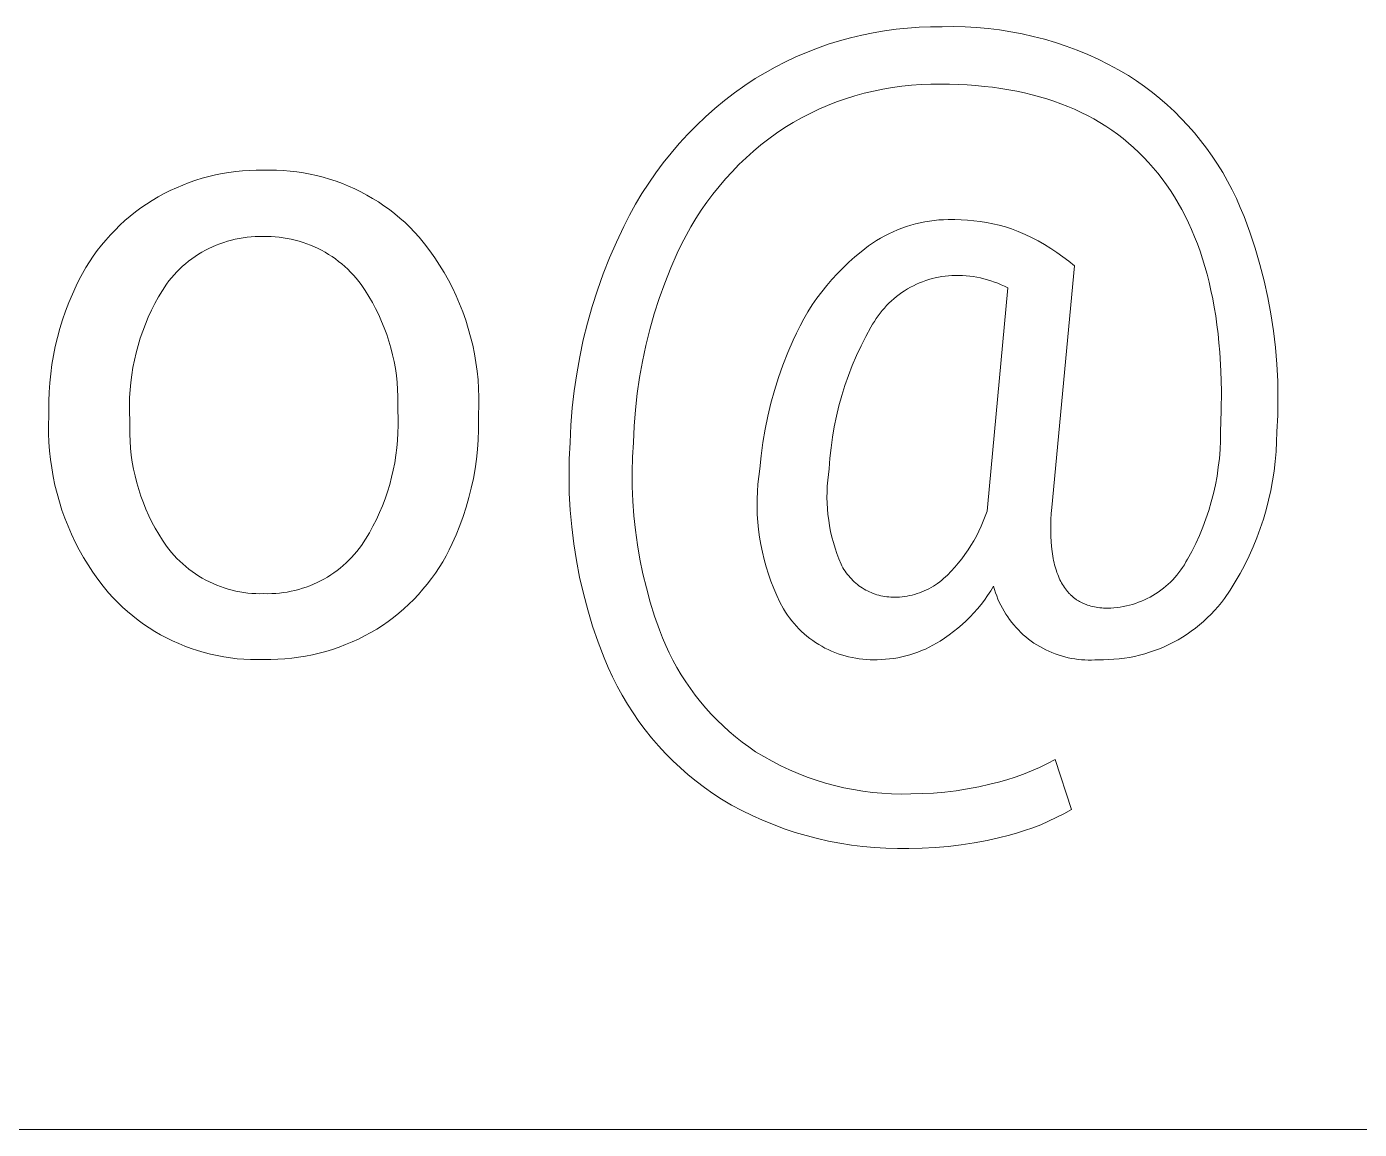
# Model space of a CAD drawing. Header units: millimetres. Extents: x 2840 to 6121, y 744 to 3036.
# Drawn here: x 5124.8 to 5190, y 927.5 to 981.4 of the extents above; entities that cross this region are included whole.
import ezdxf

# ---------------------------------------------------------------- set-up
doc = ezdxf.new("R2010")
doc.units = ezdxf.units.MM
doc.header["$MEASUREMENT"] = 0
doc.layers.add('Domyślny', color=7, linetype='Continuous', true_color=0x000000)

msp = doc.modelspace()

# ---------------------------------------------------------------- linework, layer by layer
at = {"layer": 'Domyślny', "color": 18, "lineweight": 15, "true_color": 0x000000}
for p, q in [((5166.176, 981.123), (5166.734, 981.219)), ((5166.734, 981.219), (5167.296, 981.296)), ((5167.296, 981.296), (5167.859, 981.354)), ((5167.859, 981.354), (5168.424, 981.393)), ((5168.424, 981.393), (5168.99, 981.413)), ((5168.99, 981.413), (5169.557, 981.414)), ((5169.557, 981.414), (5170.118, 981.421)), ((5170.118, 981.421), (5170.68, 981.409)), ((5170.68, 981.409), (5171.24, 981.378)), ((5171.24, 981.378), (5171.8, 981.329)), ((5171.8, 981.329), (5172.357, 981.261)), ((5172.357, 981.261), (5172.912, 981.174)), ((5172.912, 981.174), (5173.464, 981.069)), ((5163.449, 980.368), (5163.984, 980.556)), ((5163.984, 980.556), (5164.525, 980.725)), ((5164.525, 980.725), (5165.071, 980.876)), ((5165.071, 980.876), (5165.621, 981.009)), ((5165.621, 981.009), (5166.176, 981.123)), ((5173.464, 981.069), (5174.011, 980.945)), ((5174.011, 980.945), (5174.555, 980.803)), ((5174.555, 980.803), (5175.093, 980.643)), ((5175.093, 980.643), (5175.625, 980.465)), ((5161.888, 979.7), (5162.401, 979.94)), ((5162.401, 979.94), (5162.922, 980.163)), ((5162.922, 980.163), (5163.449, 980.368)), ((5175.625, 980.465), (5176.152, 980.269)), ((5176.152, 980.269), (5176.671, 980.056)), ((5176.671, 980.056), (5177.183, 979.825)), ((5177.183, 979.825), (5177.687, 979.577)), ((5160.401, 978.879), (5160.887, 979.169)), ((5160.887, 979.169), (5161.383, 979.443)), ((5161.383, 979.443), (5161.888, 979.7)), ((5177.687, 979.577), (5178.183, 979.313)), ((5178.183, 979.313), (5178.669, 979.032)), ((5159.394, 978.182), (5159.892, 978.539)), ((5159.892, 978.539), (5160.401, 978.879)), ((5168.056, 978.558), (5167.587, 978.51)), ((5168.527, 978.59), (5168.056, 978.558)), ((5168.998, 978.606), (5168.527, 978.59)), ((5169.469, 978.606), (5168.998, 978.606)), ((5169.912, 978.602), (5169.469, 978.606)), ((5170.348, 978.589), (5169.912, 978.602)), ((5170.777, 978.568), (5170.348, 978.589)), ((5171.198, 978.538), (5170.777, 978.568)), ((5171.613, 978.499), (5171.198, 978.538)), ((5178.669, 979.032), (5179.067, 978.769)), ((5179.067, 978.769), (5179.456, 978.493)), ((5158.91, 977.808), (5159.394, 978.182)), ((5164.831, 977.892), (5164.387, 977.736)), ((5165.281, 978.034), (5164.831, 977.892)), ((5165.735, 978.161), (5165.281, 978.034)), ((5166.193, 978.272), (5165.735, 978.161)), ((5166.655, 978.367), (5166.193, 978.272)), ((5167.12, 978.447), (5166.655, 978.367)), ((5167.587, 978.51), (5167.12, 978.447)), ((5172.02, 978.453), (5171.613, 978.499)), ((5172.42, 978.397), (5172.02, 978.453)), ((5172.813, 978.333), (5172.42, 978.397)), ((5173.198, 978.261), (5172.813, 978.333)), ((5173.577, 978.18), (5173.198, 978.261)), ((5173.948, 978.091), (5173.577, 978.18)), ((5174.313, 977.993), (5173.948, 978.091)), ((5174.67, 977.886), (5174.313, 977.993)), ((5175.02, 977.771), (5174.67, 977.886)), ((5179.456, 978.493), (5179.835, 978.204)), ((5179.835, 978.204), (5180.205, 977.902)), ((5180.205, 977.902), (5180.564, 977.589)), ((5157.98, 977.012), (5158.438, 977.418)), ((5158.438, 977.418), (5158.91, 977.808)), ((5163.515, 977.377), (5163.088, 977.175)), ((5163.948, 977.564), (5163.515, 977.377)), ((5164.387, 977.736), (5163.948, 977.564)), ((5175.363, 977.648), (5175.02, 977.771)), ((5175.698, 977.516), (5175.363, 977.648)), ((5176.027, 977.376), (5175.698, 977.516)), ((5176.348, 977.227), (5176.027, 977.376)), ((5176.663, 977.069), (5176.348, 977.227)), ((5180.564, 977.589), (5180.913, 977.263)), ((5180.913, 977.263), (5181.251, 976.926)), ((5157.106, 976.154), (5157.536, 976.59)), ((5157.536, 976.59), (5157.98, 977.012)), ((5162.257, 976.73), (5161.854, 976.486)), ((5162.669, 976.96), (5162.257, 976.73)), ((5163.088, 977.175), (5162.669, 976.96)), ((5176.97, 976.903), (5176.663, 977.069)), ((5177.27, 976.728), (5176.97, 976.903)), ((5177.563, 976.545), (5177.27, 976.728)), ((5181.251, 976.926), (5181.577, 976.578)), ((5181.577, 976.578), (5181.892, 976.22)), ((5156.692, 975.703), (5157.106, 976.154)), ((5161.067, 975.931), (5160.688, 975.633)), ((5161.456, 976.215), (5161.067, 975.931)), ((5161.854, 976.486), (5161.456, 976.215)), ((5177.849, 976.354), (5177.563, 976.545)), ((5178.127, 976.154), (5177.849, 976.354)), ((5178.399, 975.945), (5178.127, 976.154)), ((5178.663, 975.728), (5178.399, 975.945)), ((5181.892, 976.22), (5182.194, 975.851)), ((5156.293, 975.239), (5156.692, 975.703)), ((5160.319, 975.324), (5159.96, 975.003)), ((5160.688, 975.633), (5160.319, 975.324)), ((5178.92, 975.502), (5178.663, 975.728)), ((5179.171, 975.268), (5178.92, 975.502)), ((5179.414, 975.026), (5179.171, 975.268)), ((5182.194, 975.851), (5182.484, 975.472)), ((5182.484, 975.472), (5182.761, 975.083)), ((5155.545, 974.27), (5155.911, 974.761)), ((5155.911, 974.761), (5156.293, 975.239)), ((5159.612, 974.669), (5159.275, 974.325)), ((5159.96, 975.003), (5159.612, 974.669)), ((5179.65, 974.774), (5179.414, 975.026)), ((5179.878, 974.515), (5179.65, 974.774)), ((5182.761, 975.083), (5183.025, 974.686)), ((5183.025, 974.686), (5183.275, 974.28)), ((5133.037, 973.902), (5133.357, 974)), ((5133.357, 974), (5133.68, 974.088)), ((5133.68, 974.088), (5134.006, 974.166)), ((5134.006, 974.166), (5134.334, 974.232)), ((5134.334, 974.232), (5134.664, 974.287)), ((5134.664, 974.287), (5134.996, 974.331)), ((5134.996, 974.331), (5135.329, 974.364)), ((5135.329, 974.364), (5135.663, 974.386)), ((5135.663, 974.386), (5135.998, 974.397)), ((5135.998, 974.397), (5136.333, 974.396)), ((5136.333, 974.396), (5136.663, 974.403)), ((5136.663, 974.403), (5136.993, 974.398)), ((5136.993, 974.398), (5137.323, 974.382)), ((5137.323, 974.382), (5137.652, 974.355)), ((5137.652, 974.355), (5137.98, 974.317)), ((5137.98, 974.317), (5138.306, 974.268)), ((5138.306, 974.268), (5138.63, 974.208)), ((5138.63, 974.208), (5138.953, 974.136)), ((5138.953, 974.136), (5139.272, 974.054)), ((5139.272, 974.054), (5139.589, 973.961)), ((5139.589, 973.961), (5139.902, 973.858)), ((5155.196, 973.768), (5155.545, 974.27)), ((5158.95, 973.969), (5158.637, 973.603)), ((5159.275, 974.325), (5158.95, 973.969)), ((5180.1, 974.246), (5179.878, 974.515)), ((5180.315, 973.971), (5180.1, 974.246)), ((5180.521, 973.688), (5180.315, 973.971)), ((5183.275, 974.28), (5183.512, 973.866)), ((5131.496, 973.252), (5131.795, 973.402)), ((5131.795, 973.402), (5132.099, 973.543)), ((5132.099, 973.543), (5132.408, 973.673)), ((5132.408, 973.673), (5132.72, 973.793)), ((5132.72, 973.793), (5133.037, 973.902)), ((5139.902, 973.858), (5140.212, 973.743)), ((5140.212, 973.743), (5140.518, 973.619)), ((5140.518, 973.619), (5140.819, 973.484)), ((5140.819, 973.484), (5141.115, 973.339)), ((5141.115, 973.339), (5141.407, 973.184)), ((5154.864, 973.253), (5155.196, 973.768)), ((5158.637, 973.603), (5158.336, 973.227)), ((5180.72, 973.397), (5180.521, 973.688)), ((5180.911, 973.099), (5180.72, 973.397)), ((5183.512, 973.866), (5183.735, 973.444)), ((5183.735, 973.444), (5183.944, 973.015)), ((5130.359, 972.552), (5130.633, 972.741)), ((5130.633, 972.741), (5130.914, 972.921)), ((5130.914, 972.921), (5131.202, 973.091)), ((5131.202, 973.091), (5131.496, 973.252)), ((5141.407, 973.184), (5141.693, 973.019)), ((5141.693, 973.019), (5141.973, 972.844)), ((5141.973, 972.844), (5142.247, 972.661)), ((5142.247, 972.661), (5142.515, 972.467)), ((5154.254, 972.192), (5154.55, 972.728)), ((5154.55, 972.728), (5154.864, 973.253)), ((5158.047, 972.841), (5157.772, 972.446)), ((5158.336, 973.227), (5158.047, 972.841)), ((5181.095, 972.792), (5180.911, 973.099)), ((5181.271, 972.478), (5181.095, 972.792)), ((5183.944, 973.015), (5184.138, 972.58)), ((5129.577, 971.929), (5129.83, 972.146)), ((5129.83, 972.146), (5130.091, 972.353)), ((5130.091, 972.353), (5130.359, 972.552)), ((5142.515, 972.467), (5142.776, 972.265)), ((5142.776, 972.265), (5143.03, 972.055)), ((5143.03, 972.055), (5143.277, 971.835)), ((5153.976, 971.646), (5154.254, 972.192)), ((5157.51, 972.042), (5157.261, 971.63)), ((5157.772, 972.446), (5157.51, 972.042)), ((5181.439, 972.157), (5181.271, 972.478)), ((5181.6, 971.827), (5181.439, 972.157)), ((5184.138, 972.58), (5184.318, 972.138)), ((5184.318, 972.138), (5184.604, 971.362)), ((5128.863, 971.23), (5129.093, 971.471)), ((5129.093, 971.471), (5129.331, 971.704)), ((5129.331, 971.704), (5129.577, 971.929)), ((5143.277, 971.835), (5143.516, 971.608)), ((5143.516, 971.608), (5143.747, 971.372)), ((5143.747, 971.372), (5143.97, 971.129)), ((5153.616, 970.883), (5153.976, 971.646)), ((5157.261, 971.63), (5157.026, 971.209)), ((5166.948, 971.289), (5167.158, 971.387)), ((5167.158, 971.387), (5167.371, 971.478)), ((5167.371, 971.478), (5167.587, 971.562)), ((5167.587, 971.562), (5167.805, 971.639)), ((5167.805, 971.639), (5168.026, 971.708)), ((5168.026, 971.708), (5168.249, 971.769)), ((5168.249, 971.769), (5168.474, 971.823)), ((5168.474, 971.823), (5168.701, 971.869)), ((5168.701, 971.869), (5168.929, 971.908)), ((5168.929, 971.908), (5169.159, 971.939)), ((5169.159, 971.939), (5169.389, 971.962)), ((5169.389, 971.962), (5169.62, 971.977)), ((5169.62, 971.977), (5169.852, 971.985)), ((5169.852, 971.985), (5170.165, 971.986)), ((5170.165, 971.986), (5170.479, 971.976)), ((5170.479, 971.976), (5170.792, 971.957)), ((5170.792, 971.957), (5171.105, 971.927)), ((5171.105, 971.927), (5171.416, 971.887)), ((5171.416, 971.887), (5171.726, 971.837)), ((5171.726, 971.837), (5172.034, 971.777)), ((5172.034, 971.777), (5172.34, 971.707)), ((5172.34, 971.707), (5172.643, 971.627)), ((5172.643, 971.627), (5172.944, 971.537)), ((5172.944, 971.537), (5173.277, 971.403)), ((5173.277, 971.403), (5173.606, 971.259)), ((5181.753, 971.49), (5181.6, 971.827)), ((5181.899, 971.145), (5181.753, 971.49)), ((5184.604, 971.362), (5184.864, 970.577)), ((5128.224, 970.461), (5128.428, 970.724)), ((5128.428, 970.724), (5128.641, 970.981)), ((5128.641, 970.981), (5128.863, 971.23)), ((5134.042, 970.732), (5133.862, 970.654)), ((5134.224, 970.803), (5134.042, 970.732)), ((5134.408, 970.867), (5134.224, 970.803)), ((5134.595, 970.925), (5134.408, 970.867)), ((5134.784, 970.977), (5134.595, 970.925)), ((5134.974, 971.022), (5134.784, 970.977)), ((5135.165, 971.061), (5134.974, 971.022)), ((5135.358, 971.093), (5135.165, 971.061)), ((5135.552, 971.118), (5135.358, 971.093)), ((5135.747, 971.136), (5135.552, 971.118)), ((5135.942, 971.148), (5135.747, 971.136)), ((5136.137, 971.153), (5135.942, 971.148)), ((5136.333, 971.151), (5136.137, 971.153)), ((5136.531, 971.153), (5136.333, 971.151)), ((5136.73, 971.149), (5136.531, 971.153)), ((5136.928, 971.137), (5136.73, 971.149)), ((5137.125, 971.119), (5136.928, 971.137)), ((5137.322, 971.094), (5137.125, 971.119)), ((5137.518, 971.062), (5137.322, 971.094)), ((5137.713, 971.024), (5137.518, 971.062)), ((5137.906, 970.978), (5137.713, 971.024)), ((5138.097, 970.926), (5137.906, 970.978)), ((5138.287, 970.868), (5138.097, 970.926)), ((5138.474, 970.803), (5138.287, 970.868)), ((5138.659, 970.731), (5138.474, 970.803)), ((5138.842, 970.653), (5138.659, 970.731)), ((5143.97, 971.129), (5144.238, 970.798)), ((5144.238, 970.798), (5144.495, 970.458)), ((5153.281, 970.109), (5153.616, 970.883)), ((5156.805, 970.781), (5156.598, 970.346)), ((5157.026, 971.209), (5156.805, 970.781)), ((5165.771, 970.556), (5165.957, 970.695)), ((5165.957, 970.695), (5166.147, 970.827)), ((5166.147, 970.827), (5166.341, 970.952)), ((5166.341, 970.952), (5166.54, 971.071)), ((5166.54, 971.071), (5166.742, 971.184)), ((5166.742, 971.184), (5166.948, 971.289)), ((5173.606, 971.259), (5173.93, 971.103)), ((5173.93, 971.103), (5174.248, 970.937)), ((5174.248, 970.937), (5174.561, 970.76)), ((5174.561, 970.76), (5174.867, 970.572)), ((5182.036, 970.792), (5181.899, 971.145)), ((5182.166, 970.431), (5182.036, 970.792)), ((5127.843, 969.913), (5128.029, 970.19)), ((5128.029, 970.19), (5128.224, 970.461)), ((5132.85, 970.065), (5132.694, 969.947)), ((5133.01, 970.178), (5132.85, 970.065)), ((5133.174, 970.285), (5133.01, 970.178)), ((5133.341, 970.386), (5133.174, 970.285)), ((5133.511, 970.482), (5133.341, 970.386)), ((5133.685, 970.571), (5133.511, 970.482)), ((5133.862, 970.654), (5133.685, 970.571)), ((5139.021, 970.569), (5138.842, 970.653)), ((5139.198, 970.479), (5139.021, 970.569)), ((5139.371, 970.382), (5139.198, 970.479)), ((5139.541, 970.28), (5139.371, 970.382)), ((5139.708, 970.172), (5139.541, 970.28)), ((5139.87, 970.058), (5139.708, 970.172)), ((5140.029, 969.939), (5139.87, 970.058)), ((5144.495, 970.458), (5144.739, 970.109)), ((5144.739, 970.109), (5144.972, 969.752)), ((5152.972, 969.323), (5153.281, 970.109)), ((5156.598, 970.346), (5156.279, 969.615)), ((5164.991, 969.898), (5165.286, 970.16)), ((5165.286, 970.16), (5165.591, 970.411)), ((5165.591, 970.411), (5165.771, 970.556)), ((5174.867, 970.572), (5175.167, 970.375)), ((5175.167, 970.375), (5175.46, 970.167)), ((5175.46, 970.167), (5175.746, 969.95)), ((5182.289, 970.063), (5182.166, 970.431)), ((5182.404, 969.687), (5182.289, 970.063)), ((5184.864, 970.577), (5185.097, 969.783)), ((5127.501, 969.341), (5127.667, 969.63)), ((5127.667, 969.63), (5127.843, 969.913)), ((5132.115, 969.423), (5131.982, 969.28)), ((5132.253, 969.561), (5132.115, 969.423)), ((5132.395, 969.695), (5132.253, 969.561)), ((5132.543, 969.824), (5132.395, 969.695)), ((5132.694, 969.947), (5132.543, 969.824)), ((5140.183, 969.814), (5140.029, 969.939)), ((5140.333, 969.684), (5140.183, 969.814)), ((5140.478, 969.549), (5140.333, 969.684)), ((5140.618, 969.408), (5140.478, 969.549)), ((5140.754, 969.264), (5140.618, 969.408)), ((5144.972, 969.752), (5145.193, 969.387)), ((5156.279, 969.615), (5155.984, 968.873)), ((5164.429, 969.345), (5164.705, 969.627)), ((5164.705, 969.627), (5164.991, 969.898)), ((5176.025, 969.723), (5174.91, 957.901)), ((5175.746, 969.95), (5176.025, 969.723)), ((5182.511, 969.303), (5182.404, 969.687)), ((5185.097, 969.783), (5185.303, 968.983)), ((5127.01, 968.338), (5127.199, 968.747)), ((5127.199, 968.747), (5127.345, 969.047)), ((5127.345, 969.047), (5127.501, 969.341)), ((5131.613, 968.824), (5131.413, 968.514)), ((5131.731, 968.98), (5131.613, 968.824)), ((5131.853, 969.132), (5131.731, 968.98)), ((5131.982, 969.28), (5131.853, 969.132)), ((5140.884, 969.114), (5140.754, 969.264)), ((5141.01, 968.96), (5140.884, 969.114)), ((5141.129, 968.802), (5141.01, 968.96)), ((5141.323, 968.517), (5141.129, 968.802)), ((5145.193, 969.387), (5145.401, 969.015)), ((5145.401, 969.015), (5145.596, 968.636)), ((5152.689, 968.529), (5152.972, 969.323)), ((5155.984, 968.873), (5155.714, 968.122)), ((5163.66, 968.446), (5163.906, 968.754)), ((5163.906, 968.754), (5164.162, 969.054)), ((5164.162, 969.054), (5164.429, 969.345)), ((5168.144, 968.743), (5168, 968.667)), ((5168.292, 968.814), (5168.144, 968.743)), ((5168.441, 968.88), (5168.292, 968.814)), ((5168.593, 968.941), (5168.441, 968.88)), ((5168.747, 968.996), (5168.593, 968.941)), ((5168.903, 969.047), (5168.747, 968.996)), ((5169.06, 969.092), (5168.903, 969.047)), ((5169.218, 969.131), (5169.06, 969.092)), ((5169.378, 969.165), (5169.218, 969.131)), ((5169.539, 969.194), (5169.378, 969.165)), ((5169.701, 969.217), (5169.539, 969.194)), ((5169.864, 969.235), (5169.701, 969.217)), ((5170.027, 969.247), (5169.864, 969.235)), ((5170.19, 969.253), (5170.027, 969.247)), ((5170.368, 969.252), (5170.19, 969.253)), ((5170.546, 969.246), (5170.368, 969.252)), ((5170.723, 969.233), (5170.546, 969.246)), ((5170.9, 969.215), (5170.723, 969.233)), ((5171.076, 969.191), (5170.9, 969.215)), ((5171.251, 969.161), (5171.076, 969.191)), ((5171.425, 969.126), (5171.251, 969.161)), ((5171.598, 969.084), (5171.425, 969.126)), ((5171.77, 969.038), (5171.598, 969.084)), ((5171.939, 968.985), (5171.77, 969.038)), ((5172.107, 968.927), (5171.939, 968.985)), ((5172.274, 968.864), (5172.107, 968.927)), ((5172.437, 968.795), (5172.274, 968.864)), ((5172.599, 968.721), (5172.437, 968.795)), ((5182.61, 968.912), (5182.511, 969.303)), ((5182.702, 968.513), (5182.61, 968.912)), ((5185.303, 968.983), (5185.483, 968.175)), ((5126.835, 967.923), (5127.01, 968.338)), ((5131.223, 968.197), (5131.044, 967.874)), ((5131.413, 968.514), (5131.223, 968.197)), ((5141.506, 968.226), (5141.323, 968.517)), ((5141.679, 967.929), (5141.506, 968.226)), ((5145.596, 968.636), (5145.778, 968.251)), ((5145.778, 968.251), (5145.947, 967.86)), ((5152.432, 967.725), (5152.689, 968.529)), ((5155.714, 968.122), (5155.469, 967.363)), ((5163.201, 967.804), (5163.425, 968.129)), ((5163.425, 968.129), (5163.66, 968.446)), ((5167.193, 968.111), (5167.07, 968.003)), ((5167.319, 968.215), (5167.193, 968.111)), ((5167.449, 968.315), (5167.319, 968.215)), ((5167.582, 968.41), (5167.449, 968.315)), ((5167.718, 968.5), (5167.582, 968.41)), ((5167.858, 968.586), (5167.718, 968.5)), ((5168, 968.667), (5167.858, 968.586)), ((5171.775, 957.901), (5172.758, 968.641)), ((5172.758, 968.641), (5172.599, 968.721)), ((5182.787, 968.106), (5182.702, 968.513)), ((5182.863, 967.691), (5182.787, 968.106)), ((5185.483, 968.175), (5185.635, 967.363)), ((5126.526, 967.076), (5126.673, 967.502)), ((5126.673, 967.502), (5126.835, 967.923)), ((5130.877, 967.544), (5130.721, 967.21)), ((5131.044, 967.874), (5130.877, 967.544)), ((5141.841, 967.626), (5141.679, 967.929)), ((5141.993, 967.317), (5141.841, 967.626)), ((5145.947, 967.86), (5146.103, 967.463)), ((5146.103, 967.463), (5146.245, 967.061)), ((5152.202, 966.913), (5152.432, 967.725)), ((5162.788, 967.132), (5162.989, 967.471)), ((5162.989, 967.471), (5163.201, 967.804)), ((5166.618, 967.531), (5166.516, 967.404)), ((5166.725, 967.655), (5166.618, 967.531)), ((5166.836, 967.775), (5166.725, 967.655)), ((5166.951, 967.891), (5166.836, 967.775)), ((5167.07, 968.003), (5166.951, 967.891)), ((5182.933, 967.268), (5182.863, 967.691)), ((5126.393, 966.646), (5126.526, 967.076)), ((5130.577, 966.87), (5130.445, 966.525)), ((5130.721, 967.21), (5130.577, 966.87)), ((5142.134, 967.003), (5141.993, 967.317)), ((5142.264, 966.685), (5142.134, 967.003)), ((5146.245, 967.061), (5146.373, 966.655)), ((5151.999, 966.094), (5152.202, 966.913)), ((5155.469, 967.363), (5155.25, 966.596)), ((5162.423, 966.432), (5162.599, 966.785)), ((5162.599, 966.785), (5162.788, 967.132)), ((5166.151, 966.861), (5166.071, 966.718)), ((5166.235, 967.002), (5166.151, 966.861)), ((5166.324, 967.139), (5166.235, 967.002)), ((5166.418, 967.273), (5166.324, 967.139)), ((5166.516, 967.404), (5166.418, 967.273)), ((5182.994, 966.838), (5182.933, 967.268)), ((5183.048, 966.4), (5182.994, 966.838)), ((5185.635, 967.363), (5185.759, 966.545)), ((5126.17, 965.772), (5126.274, 966.211)), ((5126.274, 966.211), (5126.393, 966.646)), ((5130.325, 966.176), (5130.216, 965.823)), ((5130.445, 966.525), (5130.325, 966.176)), ((5142.383, 966.362), (5142.264, 966.685)), ((5142.491, 966.035), (5142.383, 966.362)), ((5146.373, 966.655), (5146.488, 966.244)), ((5146.488, 966.244), (5146.588, 965.83)), ((5155.25, 966.596), (5155.056, 965.822)), ((5162.258, 966.074), (5162.423, 966.432)), ((5165.819, 966.262), (5165.583, 965.798)), ((5166.071, 966.718), (5165.819, 966.262)), ((5183.094, 965.954), (5183.048, 966.4)), ((5185.759, 966.545), (5185.856, 965.724)), ((5126.08, 965.33), (5126.17, 965.772)), ((5130.216, 965.823), (5130.12, 965.466)), ((5142.587, 965.705), (5142.491, 966.035)), ((5142.671, 965.372), (5142.587, 965.705)), ((5146.588, 965.83), (5146.675, 965.413)), ((5151.822, 965.269), (5151.999, 966.094)), ((5155.056, 965.822), (5154.889, 965.041)), ((5161.998, 965.474), (5162.258, 966.074)), ((5165.583, 965.798), (5165.362, 965.325)), ((5183.133, 965.501), (5183.094, 965.954)), ((5183.188, 964.571), (5183.133, 965.501)), ((5185.856, 965.724), (5185.925, 964.9)), ((5125.946, 964.439), (5126.006, 964.886)), ((5126.006, 964.886), (5126.08, 965.33)), ((5130.037, 965.107), (5129.965, 964.745)), ((5130.12, 965.466), (5130.037, 965.107)), ((5142.744, 965.035), (5142.671, 965.372)), ((5142.805, 964.697), (5142.744, 965.035)), ((5146.675, 965.413), (5146.747, 964.993)), ((5146.747, 964.993), (5146.804, 964.57)), ((5151.674, 964.438), (5151.822, 965.269)), ((5154.889, 965.041), (5154.747, 964.256)), ((5161.542, 964.25), (5161.76, 964.866)), ((5161.76, 964.866), (5161.998, 965.474)), ((5165.157, 964.846), (5164.968, 964.36)), ((5165.362, 965.325), (5165.157, 964.846)), ((5185.925, 964.9), (5185.967, 964.074)), ((5125.901, 963.991), (5125.946, 964.439)), ((5129.907, 964.38), (5129.861, 964.014)), ((5129.965, 964.745), (5129.907, 964.38)), ((5142.854, 964.356), (5142.805, 964.697)), ((5142.892, 964.014), (5142.854, 964.356)), ((5146.804, 964.57), (5146.848, 964.146)), ((5151.552, 963.603), (5151.674, 964.438)), ((5154.747, 964.256), (5154.632, 963.466)), ((5161.346, 963.627), (5161.542, 964.25)), ((5164.968, 964.36), (5164.796, 963.868)), ((5183.212, 963.61), (5183.188, 964.571)), ((5125.855, 963.091), (5125.87, 963.541)), ((5125.87, 963.541), (5125.901, 963.991)), ((5129.827, 963.646), (5129.807, 963.277)), ((5129.861, 964.014), (5129.827, 963.646)), ((5142.917, 963.671), (5142.892, 964.014)), ((5142.93, 963.328), (5142.917, 963.671)), ((5146.848, 964.146), (5146.877, 963.721)), ((5146.877, 963.721), (5146.891, 963.295)), ((5151.458, 962.765), (5151.552, 963.603)), ((5161.171, 962.998), (5161.346, 963.627)), ((5164.796, 963.868), (5164.64, 963.37)), ((5183.206, 962.617), (5183.212, 963.61)), ((5185.967, 964.074), (5185.98, 963.247)), ((5125.855, 962.64), (5125.855, 963.091)), ((5129.807, 963.277), (5129.799, 962.908)), ((5129.799, 962.908), (5129.804, 962.539)), ((5142.921, 962.64), (5142.932, 962.984)), ((5142.932, 962.984), (5142.93, 963.328)), ((5146.891, 963.295), (5146.891, 962.869)), ((5154.632, 963.466), (5154.544, 962.673)), ((5161.019, 962.363), (5161.171, 962.998)), ((5164.64, 963.37), (5164.501, 962.868)), ((5185.98, 963.247), (5185.966, 962.42)), ((5125.842, 961.942), (5125.855, 962.367)), ((5125.855, 962.367), (5125.855, 962.64)), ((5129.804, 962.539), (5129.821, 962.17)), ((5142.938, 962.274), (5142.921, 962.64)), ((5142.942, 961.908), (5142.938, 962.274)), ((5146.891, 962.869), (5146.877, 962.443)), ((5146.877, 962.443), (5146.877, 962.17)), ((5151.392, 961.924), (5151.458, 962.765)), ((5154.544, 962.673), (5154.481, 961.878)), ((5160.888, 961.722), (5161.019, 962.363)), ((5164.379, 962.361), (5164.274, 961.85)), ((5164.501, 962.868), (5164.379, 962.361)), ((5183.17, 961.594), (5183.206, 962.617)), ((5185.966, 962.42), (5185.924, 961.594)), ((5125.844, 961.518), (5125.842, 961.942)), ((5129.821, 962.17), (5129.81, 961.826)), ((5129.81, 961.826), (5129.812, 961.482)), ((5142.933, 961.542), (5142.942, 961.908)), ((5146.875, 961.691), (5146.857, 961.212)), ((5146.877, 962.17), (5146.875, 961.691)), ((5151.354, 961.081), (5151.392, 961.924)), ((5154.481, 961.878), (5154.446, 961.081)), ((5160.78, 961.078), (5160.888, 961.722)), ((5164.274, 961.85), (5164.187, 961.336)), ((5183.166, 961.16), (5183.17, 961.594)), ((5185.924, 961.594), (5185.915, 961.112)), ((5125.859, 961.094), (5125.844, 961.518)), ((5125.89, 960.671), (5125.859, 961.094)), ((5129.812, 961.482), (5129.825, 961.138)), ((5129.825, 961.138), (5129.85, 960.795)), ((5142.879, 960.813), (5142.912, 961.177)), ((5142.912, 961.177), (5142.933, 961.542)), ((5146.857, 961.212), (5146.823, 960.734)), ((5151.313, 960.254), (5151.354, 961.081)), ((5154.446, 961.081), (5154.404, 960.364)), ((5160.694, 960.431), (5160.78, 961.078)), ((5164.187, 961.336), (5164.117, 960.819)), ((5183.146, 960.727), (5183.166, 961.16)), ((5185.915, 961.112), (5185.89, 960.631)), ((5125.934, 960.249), (5125.89, 960.671)), ((5129.85, 960.795), (5129.887, 960.453)), ((5129.887, 960.453), (5129.937, 960.113)), ((5142.775, 960.088), (5142.833, 960.449)), ((5142.833, 960.449), (5142.879, 960.813)), ((5146.823, 960.734), (5146.772, 960.257)), ((5154.404, 960.364), (5154.386, 959.646)), ((5160.63, 959.78), (5160.694, 960.431)), ((5164.064, 960.301), (5164.028, 959.78)), ((5164.117, 960.819), (5164.064, 960.301)), ((5183.062, 959.864), (5183.112, 960.295)), ((5183.112, 960.295), (5183.146, 960.727)), ((5185.89, 960.631), (5185.848, 960.151)), ((5125.993, 959.828), (5125.934, 960.249)), ((5126.066, 959.41), (5125.993, 959.828)), ((5129.937, 960.113), (5129.998, 959.774)), ((5129.998, 959.774), (5130.07, 959.438)), ((5142.622, 959.373), (5142.705, 959.729)), ((5142.705, 959.729), (5142.775, 960.088)), ((5146.705, 959.783), (5146.621, 959.311)), ((5146.772, 960.257), (5146.705, 959.783)), ((5151.3, 959.426), (5151.313, 960.254)), ((5154.386, 959.646), (5154.391, 958.928)), ((5160.579, 959.412), (5160.63, 959.78)), ((5164.028, 959.78), (5163.988, 959.504)), ((5182.997, 959.434), (5183.062, 959.864)), ((5185.791, 959.673), (5185.717, 959.197)), ((5185.848, 960.151), (5185.791, 959.673)), ((5126.153, 958.995), (5126.066, 959.41)), ((5126.254, 958.583), (5126.153, 958.995)), ((5130.07, 959.438), (5130.155, 959.105)), ((5130.155, 959.105), (5130.251, 958.774)), ((5142.42, 958.669), (5142.527, 959.019)), ((5142.527, 959.019), (5142.622, 959.373)), ((5146.621, 959.311), (5146.521, 958.842)), ((5151.315, 958.598), (5151.3, 959.426)), ((5160.513, 958.671), (5160.54, 959.042)), ((5160.54, 959.042), (5160.579, 959.412)), ((5163.956, 959.226), (5163.935, 958.947)), ((5163.988, 959.504), (5163.956, 959.226)), ((5182.824, 958.585), (5182.918, 959.008)), ((5182.918, 959.008), (5182.997, 959.434)), ((5185.717, 959.197), (5185.628, 958.723)), ((5126.369, 958.175), (5126.254, 958.583)), ((5130.251, 958.774), (5130.358, 958.447)), ((5130.358, 958.447), (5130.477, 958.125)), ((5142.171, 957.981), (5142.302, 958.323)), ((5142.302, 958.323), (5142.42, 958.669)), ((5146.405, 958.377), (5146.273, 957.917)), ((5146.521, 958.842), (5146.405, 958.377)), ((5151.359, 957.772), (5151.315, 958.598)), ((5154.391, 958.928), (5154.42, 958.21)), ((5160.5, 958.299), (5160.513, 958.671)), ((5163.922, 958.668), (5163.919, 958.388)), ((5163.919, 958.388), (5163.926, 958.108)), ((5163.935, 958.947), (5163.922, 958.668)), ((5182.715, 958.165), (5182.824, 958.585)), ((5185.628, 958.723), (5185.523, 958.253)), ((5126.498, 957.77), (5126.369, 958.175)), ((5126.641, 957.371), (5126.498, 957.77)), ((5130.477, 958.125), (5130.607, 957.806)), ((5130.607, 957.806), (5130.748, 957.492)), ((5142.029, 957.644), (5142.171, 957.981)), ((5146.273, 957.917), (5146.125, 957.461)), ((5151.431, 956.947), (5151.359, 957.772)), ((5154.42, 958.21), (5154.472, 957.494)), ((5160.498, 957.927), (5160.5, 958.299)), ((5160.51, 957.555), (5160.498, 957.927)), ((5163.926, 958.108), (5163.941, 957.829)), ((5163.941, 957.829), (5163.967, 957.551)), ((5171.664, 957.466), (5171.753, 957.715)), ((5171.753, 957.715), (5171.775, 957.901)), ((5174.91, 957.901), (5174.889, 957.598)), ((5182.453, 957.337), (5182.591, 957.749)), ((5182.591, 957.749), (5182.715, 958.165)), ((5185.402, 957.786), (5185.266, 957.324)), ((5185.523, 958.253), (5185.402, 957.786)), ((5126.797, 956.976), (5126.641, 957.371)), ((5130.748, 957.492), (5130.9, 957.184)), ((5130.9, 957.184), (5131.063, 956.881)), ((5141.711, 956.985), (5141.876, 957.311)), ((5141.876, 957.311), (5142.029, 957.644)), ((5145.961, 957.01), (5145.782, 956.566)), ((5146.125, 957.461), (5145.961, 957.01)), ((5154.472, 957.494), (5154.548, 956.779)), ((5160.534, 957.184), (5160.51, 957.555)), ((5160.571, 956.813), (5160.534, 957.184)), ((5163.967, 957.551), (5164.001, 957.273)), ((5164.001, 957.273), (5164.045, 956.997)), ((5171.461, 956.976), (5171.566, 957.219)), ((5171.566, 957.219), (5171.664, 957.466)), ((5174.875, 957.304), (5174.867, 957.02)), ((5174.867, 957.02), (5174.867, 956.745)), ((5174.889, 957.598), (5174.875, 957.304)), ((5182.301, 956.931), (5182.453, 957.337)), ((5185.266, 957.324), (5185.114, 956.867)), ((5126.966, 956.587), (5126.797, 956.976)), ((5127.148, 956.204), (5126.966, 956.587)), ((5131.063, 956.881), (5131.236, 956.583)), ((5131.236, 956.583), (5131.42, 956.292)), ((5141.349, 956.349), (5141.535, 956.664)), ((5141.535, 956.664), (5141.711, 956.985)), ((5145.782, 956.566), (5145.587, 956.128)), ((5151.532, 956.125), (5151.431, 956.947)), ((5154.548, 956.779), (5154.647, 956.068)), ((5160.621, 956.444), (5160.571, 956.813)), ((5160.683, 956.078), (5160.621, 956.444)), ((5164.045, 956.997), (5164.098, 956.722)), ((5164.098, 956.722), (5164.16, 956.449)), ((5164.16, 956.449), (5164.232, 956.179)), ((5171.097, 956.268), (5171.226, 956.5)), ((5171.226, 956.5), (5171.348, 956.736)), ((5171.348, 956.736), (5171.461, 956.976)), ((5174.867, 956.745), (5174.873, 956.48)), ((5174.873, 956.48), (5174.886, 956.225)), ((5181.954, 956.136), (5182.134, 956.53)), ((5182.134, 956.53), (5182.301, 956.931)), ((5184.946, 956.415), (5184.764, 955.969)), ((5185.114, 956.867), (5184.946, 956.415)), ((5127.344, 955.827), (5127.148, 956.204)), ((5127.552, 955.457), (5127.344, 955.827)), ((5131.42, 956.292), (5131.613, 956.008)), ((5131.613, 956.008), (5131.732, 955.851)), ((5131.732, 955.851), (5131.856, 955.698)), ((5140.794, 955.592), (5140.918, 955.737)), ((5140.918, 955.737), (5141.037, 955.887)), ((5141.037, 955.887), (5141.151, 956.041)), ((5141.151, 956.041), (5141.349, 956.349)), ((5145.442, 955.829), (5145.286, 955.534)), ((5145.587, 956.128), (5145.442, 955.829)), ((5151.661, 955.307), (5151.532, 956.125)), ((5154.647, 956.068), (5154.769, 955.36)), ((5160.757, 955.713), (5160.683, 956.078)), ((5160.844, 955.351), (5160.757, 955.713)), ((5164.232, 956.179), (5164.312, 955.911)), ((5164.312, 955.911), (5164.402, 955.646)), ((5170.666, 955.6), (5170.817, 955.818)), ((5170.817, 955.818), (5170.961, 956.041)), ((5170.961, 956.041), (5171.097, 956.268)), ((5174.886, 956.225), (5174.906, 955.98)), ((5174.906, 955.98), (5174.933, 955.744)), ((5174.933, 955.744), (5174.949, 955.63)), ((5181.553, 955.366), (5181.761, 955.748)), ((5181.761, 955.748), (5181.954, 956.136)), ((5184.764, 955.969), (5184.567, 955.529)), ((5127.772, 955.094), (5127.552, 955.457)), ((5128.004, 954.739), (5127.772, 955.094)), ((5131.856, 955.698), (5131.986, 955.55)), ((5131.986, 955.55), (5132.12, 955.406)), ((5132.12, 955.406), (5132.26, 955.267)), ((5132.26, 955.267), (5132.404, 955.133)), ((5132.404, 955.133), (5132.553, 955.004)), ((5140.105, 954.931), (5140.251, 955.054)), ((5140.251, 955.054), (5140.394, 955.181)), ((5140.394, 955.181), (5140.532, 955.313)), ((5140.532, 955.313), (5140.666, 955.45)), ((5140.666, 955.45), (5140.794, 955.592)), ((5145.121, 955.245), (5144.946, 954.962)), ((5145.286, 955.534), (5145.121, 955.245)), ((5151.818, 954.495), (5151.661, 955.307)), ((5154.769, 955.36), (5154.915, 954.657)), ((5160.943, 954.992), (5160.844, 955.351)), ((5164.402, 955.646), (5164.5, 955.384)), ((5164.5, 955.384), (5164.607, 955.126)), ((5164.607, 955.126), (5164.652, 955.038)), ((5170.171, 954.977), (5170.343, 955.179)), ((5170.343, 955.179), (5170.508, 955.387)), ((5170.508, 955.387), (5170.666, 955.6)), ((5174.949, 955.63), (5174.967, 955.518)), ((5174.967, 955.518), (5174.986, 955.408)), ((5174.986, 955.408), (5175.007, 955.301)), ((5175.007, 955.301), (5175.03, 955.196)), ((5175.03, 955.196), (5175.055, 955.094)), ((5175.055, 955.094), (5175.081, 954.994)), ((5181.316, 954.966), (5181.4, 955.096)), ((5181.4, 955.096), (5181.479, 955.23)), ((5181.479, 955.23), (5181.553, 955.366)), ((5184.355, 955.097), (5184.129, 954.671)), ((5184.567, 955.529), (5184.355, 955.097)), ((5128.249, 954.392), (5128.004, 954.739)), ((5132.553, 955.004), (5132.706, 954.88)), ((5132.706, 954.88), (5132.864, 954.761)), ((5132.864, 954.761), (5133.025, 954.649)), ((5133.025, 954.649), (5133.19, 954.541)), ((5133.19, 954.541), (5133.359, 954.44)), ((5133.359, 954.44), (5133.531, 954.344)), ((5139.145, 954.306), (5139.313, 954.396)), ((5139.313, 954.396), (5139.479, 954.492)), ((5139.479, 954.492), (5139.641, 954.594)), ((5139.641, 954.594), (5139.799, 954.701)), ((5139.799, 954.701), (5139.954, 954.814)), ((5139.954, 954.814), (5140.105, 954.931)), ((5144.567, 954.415), (5144.365, 954.151)), ((5144.761, 954.685), (5144.567, 954.415)), ((5144.946, 954.962), (5144.761, 954.685)), ((5152.002, 953.688), (5151.818, 954.495)), ((5154.915, 954.657), (5155.083, 953.959)), ((5161.055, 954.637), (5160.943, 954.992)), ((5161.178, 954.286), (5161.055, 954.637)), ((5164.652, 955.038), (5164.7, 954.951)), ((5164.7, 954.951), (5164.75, 954.866)), ((5164.75, 954.866), (5164.804, 954.783)), ((5164.804, 954.783), (5164.86, 954.702)), ((5164.86, 954.702), (5164.919, 954.623)), ((5164.919, 954.623), (5164.981, 954.546)), ((5164.981, 954.546), (5165.046, 954.471)), ((5165.046, 954.471), (5165.113, 954.398)), ((5165.113, 954.398), (5165.182, 954.327)), ((5169.53, 954.337), (5169.626, 954.418)), ((5169.626, 954.418), (5169.718, 954.503)), ((5169.718, 954.503), (5169.808, 954.591)), ((5169.808, 954.591), (5169.993, 954.781)), ((5169.993, 954.781), (5170.171, 954.977)), ((5175.081, 954.994), (5175.109, 954.897)), ((5175.109, 954.897), (5175.139, 954.802)), ((5175.139, 954.802), (5175.17, 954.709)), ((5175.17, 954.709), (5175.204, 954.619)), ((5175.204, 954.619), (5175.238, 954.531)), ((5175.238, 954.531), (5175.275, 954.446)), ((5175.275, 954.446), (5175.313, 954.363)), ((5180.832, 954.36), (5180.937, 954.474)), ((5180.937, 954.474), (5181.038, 954.592)), ((5181.038, 954.592), (5181.135, 954.713)), ((5181.135, 954.713), (5181.228, 954.838)), ((5181.228, 954.838), (5181.316, 954.966)), ((5184.129, 954.671), (5183.889, 954.253)), ((5128.505, 954.054), (5128.249, 954.392)), ((5128.772, 953.724), (5128.505, 954.054)), ((5133.531, 954.344), (5133.707, 954.255)), ((5133.707, 954.255), (5133.885, 954.171)), ((5133.885, 954.171), (5134.067, 954.094)), ((5134.067, 954.094), (5134.25, 954.023)), ((5134.25, 954.023), (5134.437, 953.959)), ((5134.437, 953.959), (5134.625, 953.901)), ((5134.625, 953.901), (5134.815, 953.85)), ((5134.815, 953.85), (5135.007, 953.805)), ((5135.007, 953.805), (5135.2, 953.767)), ((5135.2, 953.767), (5135.395, 953.736)), ((5137.33, 953.731), (5137.519, 953.76)), ((5137.519, 953.76), (5137.707, 953.796)), ((5137.707, 953.796), (5137.894, 953.838)), ((5137.894, 953.838), (5138.079, 953.887)), ((5138.079, 953.887), (5138.262, 953.941)), ((5138.262, 953.941), (5138.443, 954.002)), ((5138.443, 954.002), (5138.622, 954.069)), ((5138.622, 954.069), (5138.799, 954.142)), ((5138.799, 954.142), (5138.973, 954.221)), ((5138.973, 954.221), (5139.145, 954.306)), ((5144.153, 953.894), (5143.933, 953.644)), ((5144.365, 954.151), (5144.153, 953.894)), ((5155.083, 953.959), (5155.274, 953.267)), ((5161.313, 953.94), (5161.178, 954.286)), ((5161.46, 953.598), (5161.313, 953.94)), ((5165.182, 954.327), (5165.254, 954.26)), ((5165.254, 954.26), (5165.328, 954.194)), ((5165.328, 954.194), (5165.404, 954.131)), ((5165.404, 954.131), (5165.483, 954.071)), ((5165.483, 954.071), (5165.563, 954.013)), ((5165.563, 954.013), (5165.646, 953.959)), ((5165.646, 953.959), (5165.73, 953.907)), ((5165.73, 953.907), (5165.816, 953.858)), ((5165.816, 953.858), (5165.903, 953.812)), ((5165.903, 953.812), (5165.992, 953.769)), ((5165.992, 953.769), (5166.083, 953.729)), ((5168.444, 953.72), (5168.561, 953.765)), ((5168.561, 953.765), (5168.677, 953.813)), ((5168.677, 953.813), (5168.791, 953.865)), ((5168.791, 953.865), (5168.903, 953.922)), ((5168.903, 953.922), (5169.014, 953.982)), ((5169.014, 953.982), (5169.122, 954.045)), ((5169.122, 954.045), (5169.227, 954.113)), ((5169.227, 954.113), (5169.331, 954.184)), ((5169.331, 954.184), (5169.432, 954.259)), ((5169.432, 954.259), (5169.53, 954.337)), ((5171.928, 953.814), (5171.778, 953.588)), ((5172.07, 954.044), (5171.928, 953.814)), ((5172.115, 953.885), (5172.07, 954.044)), ((5172.166, 953.727), (5172.115, 953.885)), ((5175.313, 954.363), (5175.353, 954.282)), ((5175.353, 954.282), (5175.395, 954.204)), ((5175.395, 954.204), (5175.439, 954.128)), ((5175.439, 954.128), (5175.484, 954.055)), ((5175.484, 954.055), (5175.531, 953.984)), ((5175.531, 953.984), (5175.58, 953.916)), ((5175.58, 953.916), (5175.63, 953.849)), ((5175.63, 953.849), (5175.682, 953.786)), ((5175.682, 953.786), (5175.709, 953.755)), ((5175.709, 953.755), (5175.736, 953.724)), ((5179.994, 953.671), (5180.124, 953.756)), ((5180.124, 953.756), (5180.25, 953.846)), ((5180.25, 953.846), (5180.374, 953.941)), ((5180.374, 953.941), (5180.494, 954.039)), ((5180.494, 954.039), (5180.61, 954.142)), ((5180.61, 954.142), (5180.723, 954.249)), ((5180.723, 954.249), (5180.832, 954.36)), ((5183.635, 953.844), (5183.367, 953.443)), ((5183.889, 954.253), (5183.635, 953.844)), ((5128.994, 953.481), (5128.772, 953.724)), ((5129.224, 953.246), (5128.994, 953.481)), ((5129.462, 953.019), (5129.224, 953.246)), ((5135.395, 953.736), (5135.59, 953.711)), ((5135.59, 953.711), (5135.786, 953.693)), ((5135.786, 953.693), (5135.983, 953.682)), ((5135.983, 953.682), (5136.18, 953.678)), ((5136.18, 953.678), (5136.377, 953.681)), ((5136.377, 953.681), (5136.568, 953.678)), ((5136.568, 953.678), (5136.759, 953.681)), ((5136.759, 953.681), (5136.95, 953.691)), ((5136.95, 953.691), (5137.141, 953.708)), ((5137.141, 953.708), (5137.33, 953.731)), ((5143.467, 953.168), (5143.223, 952.942)), ((5143.704, 953.402), (5143.467, 953.168)), ((5143.933, 953.644), (5143.704, 953.402)), ((5152.215, 952.887), (5152.002, 953.688)), ((5155.274, 953.267), (5155.488, 952.581)), ((5161.618, 953.261), (5161.46, 953.598)), ((5161.788, 952.93), (5161.618, 953.261)), ((5166.083, 953.729), (5166.175, 953.693)), ((5166.175, 953.693), (5166.268, 953.659)), ((5166.268, 953.659), (5166.362, 953.629)), ((5166.362, 953.629), (5166.457, 953.602)), ((5166.457, 953.602), (5166.553, 953.578)), ((5166.553, 953.578), (5166.65, 953.558)), ((5166.65, 953.558), (5166.747, 953.541)), ((5166.747, 953.541), (5166.845, 953.527)), ((5166.845, 953.527), (5166.944, 953.517)), ((5166.944, 953.517), (5167.042, 953.51)), ((5167.042, 953.51), (5167.141, 953.506)), ((5167.141, 953.506), (5167.24, 953.506)), ((5167.24, 953.506), (5167.339, 953.509)), ((5167.339, 953.509), (5167.464, 953.515)), ((5167.464, 953.515), (5167.589, 953.526)), ((5167.589, 953.526), (5167.714, 953.541)), ((5167.714, 953.541), (5167.838, 953.56)), ((5167.838, 953.56), (5167.961, 953.584)), ((5167.961, 953.584), (5168.083, 953.612)), ((5168.083, 953.612), (5168.205, 953.644)), ((5168.205, 953.644), (5168.325, 953.68)), ((5168.325, 953.68), (5168.444, 953.72)), ((5171.456, 953.153), (5171.285, 952.943)), ((5171.621, 953.368), (5171.456, 953.153)), ((5171.778, 953.588), (5171.621, 953.368)), ((5172.222, 953.571), (5172.166, 953.727)), ((5172.283, 953.417), (5172.222, 953.571)), ((5172.349, 953.265), (5172.283, 953.417)), ((5172.421, 953.115), (5172.349, 953.265)), ((5172.498, 952.968), (5172.421, 953.115)), ((5175.736, 953.724), (5175.763, 953.695)), ((5175.763, 953.695), (5175.791, 953.666)), ((5175.791, 953.666), (5175.82, 953.637)), ((5175.82, 953.637), (5175.849, 953.609)), ((5175.849, 953.609), (5175.878, 953.582)), ((5175.878, 953.582), (5175.908, 953.555)), ((5175.908, 953.555), (5175.938, 953.529)), ((5175.938, 953.529), (5175.968, 953.503)), ((5175.968, 953.503), (5175.999, 953.478)), ((5175.999, 953.478), (5176.031, 953.454)), ((5176.031, 953.454), (5176.063, 953.43)), ((5176.063, 953.43), (5176.095, 953.407)), ((5176.095, 953.407), (5176.128, 953.385)), ((5176.128, 953.385), (5176.161, 953.363)), ((5176.161, 953.363), (5176.194, 953.341)), ((5176.194, 953.341), (5176.228, 953.321)), ((5176.228, 953.321), (5176.263, 953.301)), ((5176.263, 953.301), (5176.298, 953.281)), ((5176.298, 953.281), (5176.333, 953.262)), ((5176.333, 953.262), (5176.369, 953.244)), ((5176.369, 953.244), (5176.405, 953.226)), ((5176.405, 953.226), (5176.442, 953.209)), ((5176.442, 953.209), (5176.479, 953.192)), ((5176.479, 953.192), (5176.516, 953.177)), ((5176.516, 953.177), (5176.554, 953.161)), ((5176.554, 953.161), (5176.592, 953.147)), ((5176.592, 953.147), (5176.67, 953.119)), ((5176.67, 953.119), (5176.75, 953.094)), ((5176.75, 953.094), (5176.831, 953.071)), ((5178.566, 953.08), (5178.717, 953.116)), ((5178.717, 953.116), (5178.867, 953.157)), ((5178.867, 953.157), (5179.015, 953.204)), ((5179.015, 953.204), (5179.161, 953.256)), ((5179.161, 953.256), (5179.306, 953.313)), ((5179.306, 953.313), (5179.448, 953.375)), ((5179.448, 953.375), (5179.589, 953.442)), ((5179.589, 953.442), (5179.726, 953.513)), ((5179.726, 953.513), (5179.862, 953.59)), ((5179.862, 953.59), (5179.994, 953.671)), ((5183.212, 953.242), (5183.05, 953.045)), ((5183.367, 953.443), (5183.212, 953.242)), ((5129.707, 952.8), (5129.462, 953.019)), ((5129.96, 952.589), (5129.707, 952.8)), ((5130.219, 952.387), (5129.96, 952.589)), ((5142.712, 952.516), (5142.446, 952.316)), ((5142.971, 952.725), (5142.712, 952.516)), ((5143.223, 952.942), (5142.971, 952.725)), ((5152.454, 952.095), (5152.215, 952.887)), ((5155.488, 952.581), (5155.724, 951.903)), ((5161.882, 952.78), (5161.788, 952.93)), ((5161.98, 952.634), (5161.882, 952.78)), ((5162.084, 952.491), (5161.98, 952.634)), ((5162.192, 952.351), (5162.084, 952.491)), ((5170.92, 952.543), (5170.727, 952.352)), ((5171.106, 952.74), (5170.92, 952.543)), ((5171.285, 952.943), (5171.106, 952.74)), ((5172.58, 952.824), (5172.498, 952.968)), ((5172.666, 952.682), (5172.58, 952.824)), ((5172.758, 952.544), (5172.666, 952.682)), ((5172.854, 952.409), (5172.758, 952.544)), ((5176.831, 953.071), (5176.915, 953.05)), ((5176.915, 953.05), (5176.999, 953.032)), ((5176.999, 953.032), (5177.086, 953.017)), ((5177.086, 953.017), (5177.174, 953.004)), ((5177.174, 953.004), (5177.264, 952.993)), ((5177.264, 952.993), (5177.356, 952.984)), ((5177.356, 952.984), (5177.45, 952.978)), ((5177.45, 952.978), (5177.545, 952.975)), ((5177.545, 952.975), (5177.642, 952.974)), ((5177.642, 952.974), (5177.797, 952.978)), ((5177.797, 952.978), (5177.952, 952.987)), ((5177.952, 952.987), (5178.107, 953.002)), ((5178.107, 953.002), (5178.261, 953.023)), ((5178.261, 953.023), (5178.414, 953.049)), ((5178.414, 953.049), (5178.566, 953.08)), ((5182.524, 952.491), (5182.337, 952.318)), ((5182.706, 952.669), (5182.524, 952.491)), ((5182.881, 952.854), (5182.706, 952.669)), ((5183.05, 953.045), (5182.881, 952.854)), ((5130.486, 952.195), (5130.219, 952.387)), ((5130.759, 952.011), (5130.486, 952.195)), ((5131.038, 951.836), (5130.759, 952.011)), ((5131.322, 951.672), (5131.038, 951.836)), ((5141.894, 951.943), (5141.6, 951.772)), ((5142.173, 952.125), (5141.894, 951.943)), ((5142.446, 952.316), (5142.173, 952.125)), ((5152.721, 951.311), (5152.454, 952.095)), ((5155.724, 951.903), (5155.871, 951.524)), ((5162.306, 952.216), (5162.192, 952.351)), ((5162.423, 952.084), (5162.306, 952.216)), ((5162.546, 951.957), (5162.423, 952.084)), ((5162.672, 951.834), (5162.546, 951.957)), ((5162.803, 951.715), (5162.672, 951.834)), ((5170.113, 951.822), (5169.896, 951.659)), ((5170.324, 951.992), (5170.113, 951.822)), ((5170.529, 952.169), (5170.324, 951.992)), ((5170.727, 952.352), (5170.529, 952.169)), ((5172.954, 952.277), (5172.854, 952.409)), ((5173.059, 952.148), (5172.954, 952.277)), ((5173.169, 952.024), (5173.059, 952.148)), ((5173.282, 951.903), (5173.169, 952.024)), ((5173.4, 951.786), (5173.282, 951.903)), ((5181.74, 951.841), (5181.531, 951.696)), ((5181.944, 951.993), (5181.74, 951.841)), ((5182.143, 952.152), (5181.944, 951.993)), ((5182.337, 952.318), (5182.143, 952.152)), ((5131.612, 951.517), (5131.322, 951.672)), ((5131.908, 951.372), (5131.612, 951.517)), ((5132.208, 951.237), (5131.908, 951.372)), ((5132.512, 951.112), (5132.208, 951.237)), ((5140.371, 951.187), (5140.052, 951.066)), ((5140.685, 951.318), (5140.371, 951.187)), ((5140.995, 951.459), (5140.685, 951.318)), ((5141.3, 951.611), (5140.995, 951.459)), ((5141.6, 951.772), (5141.3, 951.611)), ((5153.015, 950.537), (5152.721, 951.311)), ((5155.871, 951.524), (5156.03, 951.151)), ((5156.03, 951.151), (5156.201, 950.783)), ((5162.938, 951.601), (5162.803, 951.715)), ((5163.076, 951.492), (5162.938, 951.601)), ((5163.219, 951.387), (5163.076, 951.492)), ((5163.364, 951.288), (5163.219, 951.387)), ((5163.514, 951.193), (5163.364, 951.288)), ((5163.666, 951.104), (5163.514, 951.193)), ((5169.098, 951.152), (5168.918, 951.059)), ((5169.274, 951.251), (5169.098, 951.152)), ((5169.447, 951.357), (5169.274, 951.251)), ((5169.674, 951.504), (5169.447, 951.357)), ((5169.896, 951.659), (5169.674, 951.504)), ((5173.522, 951.673), (5173.4, 951.786)), ((5173.647, 951.564), (5173.522, 951.673)), ((5173.776, 951.46), (5173.647, 951.564)), ((5173.908, 951.36), (5173.776, 951.46)), ((5174.044, 951.265), (5173.908, 951.36)), ((5174.183, 951.174), (5174.044, 951.265)), ((5174.325, 951.089), (5174.183, 951.174)), ((5180.647, 951.19), (5180.416, 951.083)), ((5180.875, 951.305), (5180.647, 951.19)), ((5181.098, 951.428), (5180.875, 951.305)), ((5181.317, 951.558), (5181.098, 951.428)), ((5181.531, 951.696), (5181.317, 951.558)), ((5132.82, 950.998), (5132.512, 951.112)), ((5133.132, 950.894), (5132.82, 950.998)), ((5133.448, 950.801), (5133.132, 950.894)), ((5133.766, 950.719), (5133.448, 950.801)), ((5134.087, 950.647), (5133.766, 950.719)), ((5134.411, 950.587), (5134.087, 950.647)), ((5134.736, 950.538), (5134.411, 950.587)), ((5135.063, 950.499), (5134.736, 950.538)), ((5135.39, 950.472), (5135.063, 950.499)), ((5137.397, 950.49), (5137.058, 950.468)), ((5137.736, 950.524), (5137.397, 950.49)), ((5138.074, 950.568), (5137.736, 950.524)), ((5138.41, 950.624), (5138.074, 950.568)), ((5138.744, 950.69), (5138.41, 950.624)), ((5139.076, 950.768), (5138.744, 950.69)), ((5139.404, 950.857), (5139.076, 950.768)), ((5139.73, 950.956), (5139.404, 950.857)), ((5140.052, 951.066), (5139.73, 950.956)), ((5153.211, 950.069), (5153.015, 950.537)), ((5156.201, 950.783), (5156.385, 950.421)), ((5163.821, 951.02), (5163.666, 951.104)), ((5163.979, 950.942), (5163.821, 951.02)), ((5164.14, 950.869), (5163.979, 950.942)), ((5164.303, 950.801), (5164.14, 950.869)), ((5164.469, 950.739), (5164.303, 950.801)), ((5164.636, 950.683), (5164.469, 950.739)), ((5164.805, 950.633), (5164.636, 950.683)), ((5164.976, 950.589), (5164.805, 950.633)), ((5165.148, 950.55), (5164.976, 950.589)), ((5165.322, 950.518), (5165.148, 950.55)), ((5165.496, 950.491), (5165.322, 950.518)), ((5165.672, 950.471), (5165.496, 950.491)), ((5166.984, 950.487), (5166.782, 950.468)), ((5167.185, 950.514), (5166.984, 950.487)), ((5167.385, 950.547), (5167.185, 950.514)), ((5167.583, 950.588), (5167.385, 950.547)), ((5167.78, 950.635), (5167.583, 950.588)), ((5167.976, 950.689), (5167.78, 950.635)), ((5168.169, 950.75), (5167.976, 950.689)), ((5168.36, 950.817), (5168.169, 950.75)), ((5168.549, 950.891), (5168.36, 950.817)), ((5168.735, 950.972), (5168.549, 950.891)), ((5168.918, 951.059), (5168.735, 950.972)), ((5174.47, 951.008), (5174.325, 951.089)), ((5174.617, 950.932), (5174.47, 951.008)), ((5174.767, 950.861), (5174.617, 950.932)), ((5174.92, 950.795), (5174.767, 950.861)), ((5175.074, 950.735), (5174.92, 950.795)), ((5175.231, 950.68), (5175.074, 950.735)), ((5175.389, 950.63), (5175.231, 950.68)), ((5175.549, 950.586), (5175.389, 950.63)), ((5175.71, 950.547), (5175.549, 950.586)), ((5175.873, 950.514), (5175.71, 950.547)), ((5176.036, 950.486), (5175.873, 950.514)), ((5176.2, 950.464), (5176.036, 950.486)), ((5178.211, 950.49), (5177.958, 950.467)), ((5178.464, 950.522), (5178.211, 950.49)), ((5178.715, 950.562), (5178.464, 950.522)), ((5178.965, 950.611), (5178.715, 950.562)), ((5179.213, 950.669), (5178.965, 950.611)), ((5179.459, 950.735), (5179.213, 950.669)), ((5179.703, 950.81), (5179.459, 950.735)), ((5179.944, 950.893), (5179.703, 950.81)), ((5180.182, 950.984), (5179.944, 950.893)), ((5180.416, 951.083), (5180.182, 950.984)), ((5135.719, 950.456), (5135.39, 950.472)), ((5136.048, 950.451), (5135.719, 950.456)), ((5136.377, 950.457), (5136.048, 950.451)), ((5136.717, 950.457), (5136.377, 950.457)), ((5137.058, 950.468), (5136.717, 950.457)), ((5153.424, 949.608), (5153.211, 950.069)), ((5156.385, 950.421), (5156.58, 950.065)), ((5156.58, 950.065), (5156.787, 949.716)), ((5165.848, 950.456), (5165.672, 950.471)), ((5166.024, 950.448), (5165.848, 950.456)), ((5166.201, 950.446), (5166.024, 950.448)), ((5166.377, 950.45), (5166.201, 950.446)), ((5166.58, 950.455), (5166.377, 950.45)), ((5166.782, 950.468), (5166.58, 950.455)), ((5176.365, 950.447), (5176.2, 950.464)), ((5176.531, 950.437), (5176.365, 950.447)), ((5176.697, 950.431), (5176.531, 950.437)), ((5176.863, 950.432), (5176.697, 950.431)), ((5177.028, 950.438), (5176.863, 950.432)), ((5177.194, 950.45), (5177.028, 950.438)), ((5177.449, 950.447), (5177.194, 950.45)), ((5177.703, 950.452), (5177.449, 950.447)), ((5177.958, 950.467), (5177.703, 950.452)), ((5153.653, 949.154), (5153.424, 949.608)), ((5156.787, 949.716), (5157.006, 949.374)), ((5157.006, 949.374), (5157.235, 949.039)), ((5153.897, 948.709), (5153.653, 949.154)), ((5154.156, 948.273), (5153.897, 948.709)), ((5157.235, 949.039), (5157.476, 948.713)), ((5157.476, 948.713), (5157.727, 948.394)), ((5154.431, 947.845), (5154.156, 948.273)), ((5157.727, 948.394), (5157.989, 948.084)), ((5157.989, 948.084), (5158.261, 947.783)), ((5154.72, 947.428), (5154.431, 947.845)), ((5155.024, 947.021), (5154.72, 947.428)), ((5158.261, 947.783), (5158.543, 947.491)), ((5158.543, 947.491), (5158.834, 947.208)), ((5155.342, 946.625), (5155.024, 947.021)), ((5155.673, 946.24), (5155.342, 946.625)), ((5158.834, 947.208), (5159.135, 946.935)), ((5159.135, 946.935), (5159.444, 946.673)), ((5159.444, 946.673), (5159.762, 946.42)), ((5156.018, 945.867), (5155.673, 946.24)), ((5159.762, 946.42), (5160.089, 946.179)), ((5160.089, 946.179), (5160.423, 945.948)), ((5160.423, 945.948), (5160.825, 945.705)), ((5156.375, 945.506), (5156.018, 945.867)), ((5156.745, 945.158), (5156.375, 945.506)), ((5160.825, 945.705), (5161.235, 945.477)), ((5161.235, 945.477), (5161.653, 945.262)), ((5174.318, 945.18), (5174.705, 945.366)), ((5174.705, 945.366), (5175.085, 945.566)), ((5175.085, 945.566), (5175.872, 943.118)), ((5157.126, 944.823), (5156.745, 945.158)), ((5157.519, 944.501), (5157.126, 944.823)), ((5161.653, 945.262), (5162.078, 945.062)), ((5162.078, 945.062), (5162.509, 944.878)), ((5162.509, 944.878), (5162.947, 944.708)), ((5162.947, 944.708), (5163.391, 944.553)), ((5172.714, 944.572), (5173.123, 944.703)), ((5173.123, 944.703), (5173.527, 944.849)), ((5173.527, 944.849), (5173.925, 945.008)), ((5173.925, 945.008), (5174.318, 945.18)), ((5157.923, 944.193), (5157.519, 944.501)), ((5158.337, 943.9), (5157.923, 944.193)), ((5163.391, 944.553), (5163.84, 944.414)), ((5163.84, 944.414), (5164.293, 944.291)), ((5164.293, 944.291), (5164.75, 944.184)), ((5164.75, 944.184), (5165.211, 944.092)), ((5165.211, 944.092), (5165.674, 944.017)), ((5165.674, 944.017), (5166.14, 943.958)), ((5169.131, 943.925), (5169.686, 943.974)), ((5169.686, 943.974), (5170.24, 944.041)), ((5170.24, 944.041), (5170.791, 944.127)), ((5170.791, 944.127), (5171.34, 944.231)), ((5171.34, 944.231), (5171.884, 944.353)), ((5171.884, 944.353), (5172.301, 944.456)), ((5172.301, 944.456), (5172.714, 944.572)), ((5158.762, 943.621), (5158.337, 943.9)), ((5159.251, 943.339), (5158.762, 943.621)), ((5159.75, 943.073), (5159.251, 943.339)), ((5166.14, 943.958), (5166.608, 943.915)), ((5166.608, 943.915), (5167.077, 943.888)), ((5167.077, 943.888), (5167.546, 943.877)), ((5167.546, 943.877), (5168.016, 943.883)), ((5168.016, 943.883), (5168.574, 943.895)), ((5168.574, 943.895), (5169.131, 943.925)), ((5160.257, 942.825), (5159.75, 943.073)), ((5160.772, 942.593), (5160.257, 942.825)), ((5175.135, 942.721), (5174.756, 942.542)), ((5175.507, 942.913), (5175.135, 942.721)), ((5175.872, 943.118), (5175.507, 942.913)), ((5161.295, 942.378), (5160.772, 942.593)), ((5161.824, 942.181), (5161.295, 942.378)), ((5162.36, 942.002), (5161.824, 942.181)), ((5173.587, 942.085), (5173.187, 941.96)), ((5173.982, 942.224), (5173.587, 942.085)), ((5174.372, 942.376), (5173.982, 942.224)), ((5174.756, 942.542), (5174.372, 942.376)), ((5162.902, 941.841), (5162.36, 942.002)), ((5163.448, 941.697), (5162.902, 941.841)), ((5163.999, 941.572), (5163.448, 941.697)), ((5164.554, 941.466), (5163.999, 941.572)), ((5165.112, 941.378), (5164.554, 941.466)), ((5165.672, 941.308), (5165.112, 941.378)), ((5170.486, 941.391), (5169.85, 941.315)), ((5171.12, 941.49), (5170.486, 941.391)), ((5171.75, 941.61), (5171.12, 941.49)), ((5172.376, 941.753), (5171.75, 941.61)), ((5172.783, 941.849), (5172.376, 941.753)), ((5173.187, 941.96), (5172.783, 941.849)), ((5166.235, 941.257), (5165.672, 941.308)), ((5166.799, 941.225), (5166.235, 941.257)), ((5167.364, 941.212), (5166.799, 941.225)), ((5167.929, 941.217), (5167.364, 941.212)), ((5168.57, 941.228), (5167.929, 941.217)), ((5169.211, 941.26), (5168.57, 941.228)), ((5169.85, 941.315), (5169.211, 941.26)), ((4880.999, 927.471), (6120.943, 927.471))]:
    msp.add_line(p, q, dxfattribs=at)

doc.saveas('drawing.dxf')
